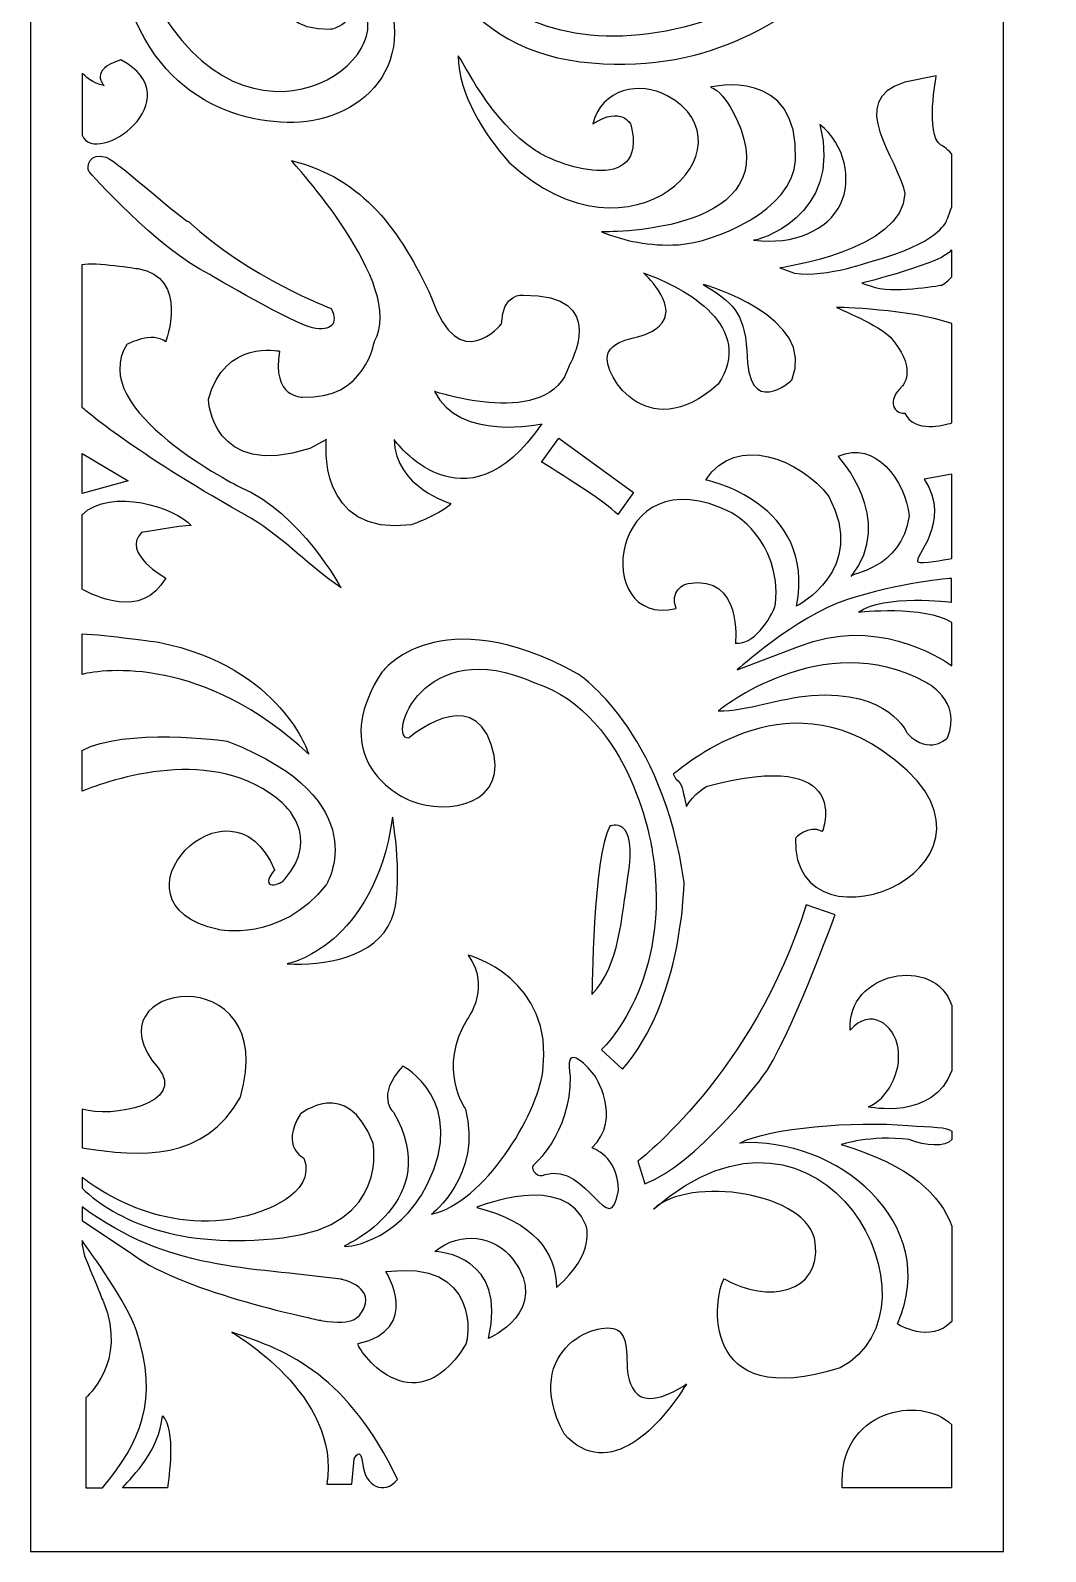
# Model space of a CAD drawing. Header units: centimetres. Extents: x -27.5 to -16.2, y -4.3 to 9.5.
# Drawn here: x -27.5 to -22.01, y -4.3 to 3.93 of the extents above; entities that cross this region are included whole.
import ezdxf

# ---------------------------------------------------------------- set-up
doc = ezdxf.new("R2010")
doc.units = ezdxf.units.CM
doc.header["$MEASUREMENT"] = 0
doc.layers.add('layer 1', color=7, linetype='Continuous')

msp = doc.modelspace()

# ---------------------------------------------------------------- linework, layer by layer
at = {"layer": 'layer 1', "color": 250}
for points, knots in [([(-27.5, -4.30494), (-27.5, -4.30494), (-27.5, 9.5), (-27.5, 9.5), (-27.5, 9.5), (-27.5, 9.5), (-22.23494, 9.5), (-22.23494, 9.5), (-22.23494, 9.5), (-22.23494, 9.5), (-22.23494, -4.30494), (-22.23494, -4.30494), (-22.23494, -4.30494), (-22.23494, -4.30494), (-27.5, -4.30494), (-27.5, -4.30494)], [0, 0, 0, 0, 0.2, 0.2, 0.2, 0.2, 0.4, 0.4, 0.4, 0.4, 0.6, 0.6, 0.6, 0.6, 1, 1, 1, 1]), ([(-26.47329, 5.97974), (-26.47329, 5.97974), (-27.11912, 5.19769), (-27.03839, 4.41564), (-27.03839, 4.41564), (-26.95767, 3.63359), (-26.45023, 3.42623), (-26.07541, 3.43216), (-26.07541, 3.43216), (-25.7006, 3.43808), (-25.31426, 3.77578), (-25.67177, 4.3327), (-25.67177, 4.3327), (-25.67177, 4.3327), (-25.90819, 4.51636), (-26.11001, 4.35047), (-26.11001, 4.35047), (-26.11001, 4.35047), (-26.28877, 3.9239), (-25.87359, 3.93575), (-25.87359, 3.93575), (-25.87359, 3.93575), (-25.72367, 3.96537), (-25.75826, 4.11941), (-25.75826, 4.11941), (-25.40255, 3.84153), (-26.24977, 3.16058), (-26.78468, 4.01869), (-26.78468, 4.01869), (-26.78468, 4.01869), (-27.11336, 4.36824), (-26.80197, 5.19769), (-26.80197, 5.19769), (-26.80197, 5.19769), (-26.47329, 5.97974), (-26.47329, 5.97974)], [0, 0, 0, 0, 0.1, 0.1, 0.1, 0.1, 0.2, 0.2, 0.2, 0.2, 0.3, 0.3, 0.3, 0.3, 0.4, 0.4, 0.4, 0.4, 0.5, 0.5, 0.5, 0.5, 0.6, 0.6, 0.6, 0.6, 0.7, 0.7, 0.7, 0.7, 0.8, 0.8, 0.8, 0.8, 1, 1, 1, 1]), ([(-22.51433, 5.14342), (-22.53274, 5.10063), (-22.81113, 4.46164), (-23.12012, 4.22522), (-23.12012, 4.22522), (-23.43988, 3.98055), (-23.84531, 3.67952), (-24.525, 3.76083), (-24.525, 3.76083), (-25.20468, 3.84213), (-25.49742, 4.4783), (-25.27354, 4.81551), (-25.27354, 4.81551), (-25.27354, 4.81551), (-25.15775, 4.97822), (-25.06226, 4.96009), (-25.06226, 4.96009), (-25.06226, 4.96009), (-25.3098, 4.66273), (-25.21786, 4.45239), (-25.21786, 4.45239), (-25.12591, 4.24204), (-24.98247, 3.99223), (-24.55306, 3.91565), (-24.55306, 3.91565), (-24.1276, 3.83978), (-23.48807, 4.01355), (-23.17127, 4.45003), (-23.17127, 4.45003), (-22.85447, 4.8865), (-22.93118, 5.17833), (-22.93118, 5.17833), (-22.93118, 5.17833), (-22.93118, 5.17833), (-23.13125, 5.16658), (-23.09695, 5.41327), (-23.09695, 5.41327), (-23.09695, 5.41327), (-22.94653, 5.68792), (-22.74092, 5.37594), (-22.74092, 5.37594), (-22.74092, 5.37594), (-22.66769, 5.25752), (-22.69022, 5.11307), (-22.69022, 5.11307), (-22.69022, 5.11307), (-22.41982, 5.3384), (-22.67332, 5.56372), (-22.67332, 5.56372), (-22.67332, 5.56372), (-22.79725, 5.67928), (-22.85359, 5.67061), (-22.85359, 5.67061), (-22.85359, 5.67061), (-22.82261, 5.90457), (-22.68741, 5.90747), (-22.68741, 5.90747), (-22.60442, 5.87676), (-22.59498, 5.93703), (-22.51433, 5.94444), (-22.51433, 5.94444), (-22.51433, 5.94444), (-22.51433, 5.14342), (-22.51433, 5.14342)], [0, 0, 0, 0, 0.0588235, 0.0588235, 0.0588235, 0.0588235, 0.1176471, 0.1176471, 0.1176471, 0.1176471, 0.1764706, 0.1764706, 0.1764706, 0.1764706, 0.2352941, 0.2352941, 0.2352941, 0.2352941, 0.2941176, 0.2941176, 0.2941176, 0.2941176, 0.3529412, 0.3529412, 0.3529412, 0.3529412, 0.4117647, 0.4117647, 0.4117647, 0.4117647, 0.4705882, 0.4705882, 0.4705882, 0.4705882, 0.5294118, 0.5294118, 0.5294118, 0.5294118, 0.5882353, 0.5882353, 0.5882353, 0.5882353, 0.6470588, 0.6470588, 0.6470588, 0.6470588, 0.7058824, 0.7058824, 0.7058824, 0.7058824, 0.7647059, 0.7647059, 0.7647059, 0.7647059, 0.8235294, 0.8235294, 0.8235294, 0.8235294, 0.8823529, 0.8823529, 0.8823529, 0.8823529, 1, 1, 1, 1]), ([(-25.18489, 3.79211), (-25.16478, 3.77766), (-25.01173, 3.43388), (-24.76446, 3.27917), (-24.76446, 3.27917), (-24.67045, 3.20801), (-24.14999, 3.01753), (-24.25056, 3.42013), (-24.25056, 3.42013), (-24.25056, 3.42013), (-24.29785, 3.52598), (-24.45697, 3.42454), (-24.45697, 3.42454), (-24.40964, 3.61507), (-24.20105, 3.65708), (-24.05437, 3.57682), (-24.05437, 3.57682), (-23.55849, 3.30545), (-24.24527, 2.59695), (-24.91043, 3.21772), (-24.91043, 3.21772), (-25.04553, 3.36936), (-25.18206, 3.58099), (-25.18489, 3.79211)], [0, 0, 0, 0, 0.1428571, 0.1428571, 0.1428571, 0.1428571, 0.2857143, 0.2857143, 0.2857143, 0.2857143, 0.4285714, 0.4285714, 0.4285714, 0.4285714, 0.5714286, 0.5714286, 0.5714286, 0.5714286, 0.7142857, 0.7142857, 0.7142857, 0.7142857, 1, 1, 1, 1]), ([(-27.2206, 3.69919), (-27.21007, 3.68819), (-27.16162, 3.64069), (-27.10184, 3.63192), (-27.10184, 3.63192), (-27.10184, 3.63192), (-27.18889, 3.71638), (-27.00996, 3.77104), (-27.00996, 3.77104), (-26.81494, 3.66624), (-26.84649, 3.51734), (-26.94, 3.41875), (-26.94, 3.41875), (-27.03186, 3.32191), (-27.18298, 3.27354), (-27.2206, 3.36302), (-27.2206, 3.36302), (-27.2206, 3.36302), (-27.2206, 3.69919), (-27.2206, 3.69919)], [0, 0, 0, 0, 0.1666667, 0.1666667, 0.1666667, 0.1666667, 0.3333333, 0.3333333, 0.3333333, 0.3333333, 0.5, 0.5, 0.5, 0.5, 0.6666667, 0.6666667, 0.6666667, 0.6666667, 1, 1, 1, 1]), ([(-23.99376, 2.77001), (-24.15196, 2.7613), (-24.28474, 2.79033), (-24.40904, 2.83967), (-24.40904, 2.83967), (-24.40904, 2.83967), (-23.44712, 2.82226), (-23.65476, 3.39261), (-23.65476, 3.39261), (-23.65476, 3.39261), (-23.7268, 3.59289), (-23.82002, 3.62336), (-23.82002, 3.62336), (-23.82002, 3.62336), (-23.33552, 3.74148), (-23.36079, 3.22605), (-23.36079, 3.22605), (-23.37395, 2.95644), (-23.79712, 2.78198), (-23.99376, 2.77001)], [0, 0, 0, 0, 0.1666667, 0.1666667, 0.1666667, 0.1666667, 0.3333333, 0.3333333, 0.3333333, 0.3333333, 0.5, 0.5, 0.5, 0.5, 0.6666667, 0.6666667, 0.6666667, 0.6666667, 1, 1, 1, 1]), ([(-23.36465, 2.61548), (-23.36465, 2.61548), (-23.44513, 2.6446), (-23.44513, 2.6446), (-23.44513, 2.6446), (-23.44513, 2.6446), (-22.77292, 2.73685), (-22.76819, 3.04756), (-22.76819, 3.04756), (-22.80245, 3.23732), (-23.09489, 3.54787), (-22.76819, 3.64957), (-22.76819, 3.64957), (-22.76819, 3.64957), (-22.59778, 3.68357), (-22.59778, 3.68357), (-22.59778, 3.68357), (-22.59778, 3.68357), (-22.65933, 3.36799), (-22.57411, 3.30974), (-22.57411, 3.30974), (-22.57411, 3.30974), (-22.54166, 3.29447), (-22.51433, 3.26025), (-22.51433, 3.26025), (-22.51433, 3.26025), (-22.51433, 2.97573), (-22.51433, 2.97573), (-22.51433, 2.97573), (-22.53077, 2.92435), (-22.5457, 2.89221), (-22.5457, 2.89221), (-22.5457, 2.89221), (-22.5457, 2.89221), (-22.59304, 2.7757), (-22.9386, 2.68345), (-22.9386, 2.68345), (-22.9386, 2.68345), (-23.1895, 2.5912), (-23.36465, 2.61548)], [0, 0, 0, 0, 0.0909091, 0.0909091, 0.0909091, 0.0909091, 0.1818182, 0.1818182, 0.1818182, 0.1818182, 0.2727273, 0.2727273, 0.2727273, 0.2727273, 0.3636364, 0.3636364, 0.3636364, 0.3636364, 0.4545455, 0.4545455, 0.4545455, 0.4545455, 0.5454545, 0.5454545, 0.5454545, 0.5454545, 0.6363636, 0.6363636, 0.6363636, 0.6363636, 0.7272727, 0.7272727, 0.7272727, 0.7272727, 0.8181818, 0.8181818, 0.8181818, 0.8181818, 1, 1, 1, 1]), ([(-23.58714, 2.79511), (-23.57505, 2.78688), (-23.10141, 2.91772), (-23.22737, 3.42138), (-23.22737, 3.42138), (-23.08964, 3.31206), (-23.0547, 3.1188), (-23.11518, 2.99247), (-23.11518, 2.99247), (-23.18456, 2.84754), (-23.36839, 2.76658), (-23.58714, 2.79511)], [0, 0, 0, 0, 0.25, 0.25, 0.25, 0.25, 0.5, 0.5, 0.5, 0.5, 1, 1, 1, 1]), ([(-27.09039, 3.24438), (-27.17905, 3.27253), (-27.20042, 3.19488), (-27.18227, 3.16488), (-27.18227, 3.16488), (-27.18227, 3.16488), (-26.81475, 2.74753), (-26.52944, 2.60841), (-26.52944, 2.60841), (-26.52944, 2.60841), (-26.07488, 2.34011), (-25.97333, 2.32024), (-25.97333, 2.32024), (-25.87178, 2.30036), (-25.8331, 2.34011), (-25.87178, 2.42458), (-25.87178, 2.42458), (-25.87178, 2.42458), (-26.32151, 2.5935), (-26.6455, 2.89658), (-26.6455, 2.89658), (-26.65318, 2.88085), (-27.01829, 3.21371), (-27.09039, 3.24438)], [0, 0, 0, 0, 0.1428571, 0.1428571, 0.1428571, 0.1428571, 0.2857143, 0.2857143, 0.2857143, 0.2857143, 0.4285714, 0.4285714, 0.4285714, 0.4285714, 0.5714286, 0.5714286, 0.5714286, 0.5714286, 0.7142857, 0.7142857, 0.7142857, 0.7142857, 1, 1, 1, 1]), ([(-26.08779, 3.22522), (-26.08779, 3.22522), (-25.46084, 2.54585), (-25.63829, 2.24861), (-25.63829, 2.24861), (-25.63829, 2.24861), (-25.68561, 1.92711), (-26.02865, 1.94531), (-26.02865, 1.94531), (-26.02865, 1.94531), (-26.19425, 1.93923), (-26.15285, 2.19401), (-26.15285, 2.19401), (-26.15285, 2.19401), (-26.44858, 2.26072), (-26.5373, 1.93317), (-26.5373, 1.93317), (-26.5373, 1.93317), (-26.51954, 1.49642), (-25.98724, 1.66627), (-25.98724, 1.66627), (-25.98724, 1.66627), (-25.89853, 1.71481), (-25.89853, 1.71481), (-25.89853, 1.71481), (-25.89853, 1.71481), (-25.95768, 1.18708), (-25.43719, 1.2538), (-25.43719, 1.2538), (-25.43719, 1.2538), (-25.25977, 1.32053), (-25.22427, 1.36905), (-25.22427, 1.36905), (-25.22427, 1.36905), (-25.52592, 1.45399), (-25.53183, 1.71481), (-25.53183, 1.71481), (-25.53183, 1.71481), (-25.15328, 1.18706), (-24.73335, 1.79972), (-24.73335, 1.79972), (-24.73335, 1.79972), (-25.18288, 1.70266), (-25.31299, 1.97564), (-25.31299, 1.97564), (-25.31299, 1.97564), (-24.68602, 1.76336), (-24.58548, 2.11516), (-24.58548, 2.11516), (-24.58548, 2.11516), (-24.35482, 2.50337), (-24.8339, 2.49731), (-24.8339, 2.49731), (-24.8339, 2.49731), (-24.94529, 2.51141), (-24.95121, 2.34156), (-24.95121, 2.34156), (-24.95121, 2.34156), (-25.1809, 2.05201), (-25.32876, 2.48269), (-25.32876, 2.48269), (-25.49607, 2.84357), (-25.69725, 3.13077), (-26.08779, 3.22522)], [0, 0, 0, 0, 0.0588235, 0.0588235, 0.0588235, 0.0588235, 0.1176471, 0.1176471, 0.1176471, 0.1176471, 0.1764706, 0.1764706, 0.1764706, 0.1764706, 0.2352941, 0.2352941, 0.2352941, 0.2352941, 0.2941176, 0.2941176, 0.2941176, 0.2941176, 0.3529412, 0.3529412, 0.3529412, 0.3529412, 0.4117647, 0.4117647, 0.4117647, 0.4117647, 0.4705882, 0.4705882, 0.4705882, 0.4705882, 0.5294118, 0.5294118, 0.5294118, 0.5294118, 0.5882353, 0.5882353, 0.5882353, 0.5882353, 0.6470588, 0.6470588, 0.6470588, 0.6470588, 0.7058824, 0.7058824, 0.7058824, 0.7058824, 0.7647059, 0.7647059, 0.7647059, 0.7647059, 0.8235294, 0.8235294, 0.8235294, 0.8235294, 0.8823529, 0.8823529, 0.8823529, 0.8823529, 1, 1, 1, 1]), ([(-22.92913, 2.53779), (-22.92913, 2.53779), (-23.00014, 2.56207), (-23.00014, 2.56207), (-23.00014, 2.56207), (-23.00014, 2.56207), (-22.55043, 2.67373), (-22.5173, 2.74171), (-22.5173, 2.74171), (-22.5173, 2.74171), (-22.51616, 2.74041), (-22.51433, 2.738), (-22.51433, 2.738), (-22.51433, 2.738), (-22.51433, 2.59568), (-22.51433, 2.59568), (-22.51433, 2.59568), (-22.52601, 2.58118), (-22.5423, 2.56658), (-22.56464, 2.55235), (-22.56464, 2.55235), (-22.56464, 2.55235), (-22.79659, 2.50866), (-22.92913, 2.53779)], [0, 0, 0, 0, 0.1428571, 0.1428571, 0.1428571, 0.1428571, 0.2857143, 0.2857143, 0.2857143, 0.2857143, 0.4285714, 0.4285714, 0.4285714, 0.4285714, 0.5714286, 0.5714286, 0.5714286, 0.5714286, 0.7142857, 0.7142857, 0.7142857, 0.7142857, 1, 1, 1, 1]), ([(-25.81872, 0.91167), (-25.81872, 0.91167), (-26.04133, 1.32203), (-26.36215, 1.45657), (-26.36215, 1.45657), (-26.36215, 1.45657), (-27.20676, 1.87365), (-26.9776, 2.23019), (-26.9776, 2.23019), (-26.9776, 2.23019), (-26.84011, 2.30418), (-26.76809, 2.24364), (-26.76809, 2.24364), (-26.76809, 2.24364), (-26.63714, 2.59345), (-26.91868, 2.64054), (-26.91868, 2.64054), (-26.91868, 2.64054), (-27.15279, 2.67852), (-27.2206, 2.66237), (-27.2206, 2.66237), (-27.2206, 2.66237), (-27.2206, 1.88863), (-27.2206, 1.88863), (-27.2206, 1.88863), (-27.17852, 1.85215), (-26.90295, 1.62113), (-26.30322, 1.28839), (-26.30322, 1.28839), (-26.12214, 1.1753), (-25.98707, 1.02699), (-25.81872, 0.91167)], [0, 0, 0, 0, 0.1111111, 0.1111111, 0.1111111, 0.1111111, 0.2222222, 0.2222222, 0.2222222, 0.2222222, 0.3333333, 0.3333333, 0.3333333, 0.3333333, 0.4444444, 0.4444444, 0.4444444, 0.4444444, 0.5555556, 0.5555556, 0.5555556, 0.5555556, 0.6666667, 0.6666667, 0.6666667, 0.6666667, 0.7777778, 0.7777778, 0.7777778, 0.7777778, 1, 1, 1, 1]), ([(-24.18255, 2.61758), (-24.18255, 2.61758), (-24.00046, 2.45157), (-24.08139, 2.34779), (-24.08139, 2.34779), (-24.16232, 2.24402), (-24.31746, 2.28553), (-24.37142, 2.18868), (-24.37142, 2.18868), (-24.42538, 2.09184), (-24.16906, 1.66294), (-23.77785, 2.01574), (-23.77785, 2.01574), (-23.57656, 2.32155), (-23.9453, 2.53393), (-24.18255, 2.61758)], [0, 0, 0, 0, 0.2, 0.2, 0.2, 0.2, 0.4, 0.4, 0.4, 0.4, 0.6, 0.6, 0.6, 0.6, 1, 1, 1, 1]), ([(-23.85879, 2.55533), (-23.85879, 2.55533), (-23.23824, 2.3824), (-23.37989, 2.0365), (-23.37989, 2.0365), (-23.37989, 2.0365), (-23.62272, 1.81512), (-23.62272, 2.1956), (-23.62272, 2.1956), (-23.63894, 2.41196), (-23.70281, 2.45532), (-23.85879, 2.55533)], [0, 0, 0, 0, 0.25, 0.25, 0.25, 0.25, 0.5, 0.5, 0.5, 0.5, 1, 1, 1, 1]), ([(-23.13742, 2.43099), (-23.13742, 2.43099), (-22.73057, 2.42161), (-22.51433, 2.34295), (-22.51433, 2.34295), (-22.51433, 2.34295), (-22.51433, 1.80569), (-22.51433, 1.80569), (-22.51433, 1.80569), (-22.55784, 1.79166), (-22.71536, 1.74975), (-22.76819, 1.85812), (-22.76819, 1.85812), (-22.82444, 1.85231), (-22.86889, 1.92368), (-22.78238, 2.00376), (-22.78238, 2.00376), (-22.78238, 2.00376), (-22.70193, 2.09114), (-22.82501, 2.24165), (-22.82501, 2.24165), (-22.85435, 2.30659), (-23.05512, 2.39326), (-23.13742, 2.43099)], [0, 0, 0, 0, 0.1428571, 0.1428571, 0.1428571, 0.1428571, 0.2857143, 0.2857143, 0.2857143, 0.2857143, 0.4285714, 0.4285714, 0.4285714, 0.4285714, 0.5714286, 0.5714286, 0.5714286, 0.5714286, 0.7142857, 0.7142857, 0.7142857, 0.7142857, 1, 1, 1, 1]), ([(-23.84553, 1.49652), (-23.84553, 1.49652), (-23.24793, 1.37628), (-23.35383, 0.81381), (-23.35383, 0.81381), (-23.35383, 0.81381), (-22.96425, 1.00777), (-23.17984, 1.40731), (-23.17984, 1.40731), (-23.33166, 1.60723), (-23.68014, 1.75094), (-23.84553, 1.49652)], [0, 0, 0, 0, 0.25, 0.25, 0.25, 0.25, 0.5, 0.5, 0.5, 0.5, 1, 1, 1, 1]), ([(-24.73363, 1.59279), (-24.73363, 1.59279), (-24.37748, 1.37612), (-24.32125, 1.30871), (-24.32125, 1.30871), (-24.32125, 1.30871), (-24.2369, 1.42908), (-24.2369, 1.42908), (-24.2369, 1.42908), (-24.2369, 1.42908), (-24.63991, 1.72279), (-24.63991, 1.72279), (-24.63991, 1.72279), (-24.63991, 1.72279), (-24.73363, 1.59279), (-24.73363, 1.59279)], [0, 0, 0, 0, 0.2, 0.2, 0.2, 0.2, 0.4, 0.4, 0.4, 0.4, 0.6, 0.6, 0.6, 0.6, 1, 1, 1, 1]), ([(-23.68569, 0.61309), (-23.68569, 0.61309), (-23.64235, 0.98602), (-23.9403, 0.93592), (-23.9403, 0.93592), (-23.96874, 0.93242), (-24.03999, 0.89279), (-24.00596, 0.80029), (-24.00596, 0.80029), (-24.47265, 0.68869), (-24.37398, 1.65471), (-23.70812, 1.3202), (-23.70812, 1.3202), (-23.70812, 1.3202), (-23.43704, 1.17846), (-23.4673, 0.82546), (-23.4673, 0.82546), (-23.48933, 0.74179), (-23.59522, 0.59807), (-23.68569, 0.61309)], [0, 0, 0, 0, 0.1666667, 0.1666667, 0.1666667, 0.1666667, 0.3333333, 0.3333333, 0.3333333, 0.3333333, 0.5, 0.5, 0.5, 0.5, 0.6666667, 0.6666667, 0.6666667, 0.6666667, 1, 1, 1, 1]), ([(-23.12896, 1.62491), (-23.12896, 1.62491), (-22.81255, 1.28419), (-23.05785, 0.97381), (-23.05785, 0.97381), (-23.06848, 0.99197), (-22.78583, 1.00779), (-22.74528, 1.30277), (-22.74528, 1.30277), (-22.76476, 1.48885), (-22.92886, 1.71832), (-23.12896, 1.62491)], [0, 0, 0, 0, 0.25, 0.25, 0.25, 0.25, 0.5, 0.5, 0.5, 0.5, 1, 1, 1, 1]), ([(-27.2206, 1.42346), (-27.2206, 1.42346), (-26.97059, 1.49228), (-26.97059, 1.49228), (-26.97059, 1.49228), (-26.97059, 1.49228), (-27.2206, 1.64059), (-27.2206, 1.64059), (-27.2206, 1.64059), (-27.2206, 1.64059), (-27.2206, 1.42346), (-27.2206, 1.42346)], [0, 0, 0, 0, 0.25, 0.25, 0.25, 0.25, 0.5, 0.5, 0.5, 0.5, 1, 1, 1, 1]), ([(-22.69758, 1.05409), (-22.72748, 1.07164), (-22.50967, 1.26471), (-22.66342, 1.50166), (-22.66342, 1.50166), (-22.66342, 1.50166), (-22.51433, 1.52792), (-22.51433, 1.52792), (-22.51433, 1.52792), (-22.51433, 1.52792), (-22.51433, 1.07218), (-22.51433, 1.07218), (-22.51433, 1.07218), (-22.55863, 1.0627), (-22.67357, 1.03999), (-22.69758, 1.05409)], [0, 0, 0, 0, 0.2, 0.2, 0.2, 0.2, 0.4, 0.4, 0.4, 0.4, 0.6, 0.6, 0.6, 0.6, 1, 1, 1, 1]), ([(-27.2206, 0.90585), (-27.16047, 0.87122), (-26.89533, 0.73615), (-26.76809, 0.9651), (-26.76809, 0.9651), (-26.76809, 0.9651), (-27.01034, 1.10117), (-26.89904, 1.21133), (-26.89904, 1.21133), (-26.89904, 1.21133), (-26.68952, 1.2502), (-26.63059, 1.2502), (-26.63059, 1.2502), (-26.71201, 1.34428), (-27.06318, 1.4609), (-27.2206, 1.30846), (-27.2206, 1.30846), (-27.2206, 1.30846), (-27.2206, 0.90585), (-27.2206, 0.90585)], [0, 0, 0, 0, 0.1666667, 0.1666667, 0.1666667, 0.1666667, 0.3333333, 0.3333333, 0.3333333, 0.3333333, 0.5, 0.5, 0.5, 0.5, 0.6666667, 0.6666667, 0.6666667, 0.6666667, 1, 1, 1, 1]), ([(-23.33897, 0.59639), (-23.33897, 0.59639), (-23.67485, 0.46837), (-23.67485, 0.46837), (-23.67485, 0.46837), (-23.67485, 0.46837), (-23.36606, 0.75224), (-23.08436, 0.84687), (-23.08436, 0.84687), (-22.80265, 0.94149), (-22.51553, 0.96375), (-22.51553, 0.96375), (-22.51553, 0.96375), (-22.51553, 0.96375), (-22.51553, 0.83526), (-22.51553, 0.83526), (-22.51553, 0.83526), (-22.51553, 0.83526), (-22.88392, 0.88026), (-23.01935, 0.78007), (-23.01935, 0.78007), (-23.01935, 0.78007), (-22.6618, 0.81732), (-22.51433, 0.72521), (-22.51433, 0.72521), (-22.51433, 0.72521), (-22.51433, 0.49055), (-22.51433, 0.49055), (-22.51433, 0.49055), (-22.58887, 0.54304), (-22.93218, 0.75866), (-23.33897, 0.59639)], [0, 0, 0, 0, 0.1111111, 0.1111111, 0.1111111, 0.1111111, 0.2222222, 0.2222222, 0.2222222, 0.2222222, 0.3333333, 0.3333333, 0.3333333, 0.3333333, 0.4444444, 0.4444444, 0.4444444, 0.4444444, 0.5555556, 0.5555556, 0.5555556, 0.5555556, 0.6666667, 0.6666667, 0.6666667, 0.6666667, 0.7777778, 0.7777778, 0.7777778, 0.7777778, 1, 1, 1, 1]), ([(-25.45314, 0.09896), (-25.45314, 0.09896), (-25.11494, 0.3929), (-25.00603, 0.06369), (-25.00603, 0.06369), (-24.89712, -0.26553), (-25.24679, -0.31843), (-25.43595, -0.242), (-25.43595, -0.242), (-25.62511, -0.16558), (-25.85441, 0.06958), (-25.59646, 0.45758), (-25.59646, 0.45758), (-25.59646, 0.45758), (-25.29265, 0.86322), (-24.536, 0.44582), (-24.536, 0.44582), (-24.536, 0.44582), (-24.07742, 0.146), (-23.96277, -0.68292), (-23.96277, -0.68292), (-23.96277, -0.68292), (-23.9685, -1.31783), (-24.29524, -1.69408), (-24.29524, -1.69408), (-24.29524, -1.69408), (-24.40989, -1.58828), (-24.40989, -1.58828), (-24.40989, -1.58828), (-24.40989, -1.58828), (-24.02007, -1.22378), (-24.13473, -0.51244), (-24.13473, -0.51244), (-24.13473, -0.51244), (-24.23794, 0.22244), (-24.77102, 0.3988), (-24.77102, 0.3988), (-25.38189, 0.67254), (-25.57085, 0.09051), (-25.45314, 0.09896)], [0, 0, 0, 0, 0.0909091, 0.0909091, 0.0909091, 0.0909091, 0.1818182, 0.1818182, 0.1818182, 0.1818182, 0.2727273, 0.2727273, 0.2727273, 0.2727273, 0.3636364, 0.3636364, 0.3636364, 0.3636364, 0.4545455, 0.4545455, 0.4545455, 0.4545455, 0.5454545, 0.5454545, 0.5454545, 0.5454545, 0.6363636, 0.6363636, 0.6363636, 0.6363636, 0.7272727, 0.7272727, 0.7272727, 0.7272727, 0.8181818, 0.8181818, 0.8181818, 0.8181818, 1, 1, 1, 1]), ([(-27.2206, 0.44421), (-27.10178, 0.47379), (-26.56083, 0.54285), (-25.99424, 0.01219), (-25.99424, 0.01219), (-25.99424, 0.01219), (-26.13828, 0.48309), (-26.80611, 0.61763), (-26.80611, 0.61763), (-26.80611, 0.61763), (-27.0887, 0.65748), (-27.2206, 0.66386), (-27.2206, 0.66386), (-27.2206, 0.66386), (-27.2206, 0.44421), (-27.2206, 0.44421)], [0, 0, 0, 0, 0.2, 0.2, 0.2, 0.2, 0.4, 0.4, 0.4, 0.4, 0.6, 0.6, 0.6, 0.6, 1, 1, 1, 1]), ([(-23.77778, 0.24573), (-23.77778, 0.24573), (-23.21437, 0.70771), (-22.65639, 0.40158), (-22.65639, 0.40158), (-22.65639, 0.40158), (-22.45594, 0.30696), (-22.53721, 0.10101), (-22.53721, 0.10101), (-22.53721, 0.10101), (-22.63472, 0.00082), (-22.7539, 0.12327), (-22.7539, 0.12327), (-22.7539, 0.12327), (-22.85141, 0.36262), (-23.27397, 0.32922), (-23.27397, 0.32922), (-23.45259, 0.31512), (-23.61787, 0.24573), (-23.77778, 0.24573)], [0, 0, 0, 0, 0.1666667, 0.1666667, 0.1666667, 0.1666667, 0.3333333, 0.3333333, 0.3333333, 0.3333333, 0.5, 0.5, 0.5, 0.5, 0.6666667, 0.6666667, 0.6666667, 0.6666667, 1, 1, 1, 1]), ([(-24.02157, -0.0938), (-24.02157, -0.11269), (-23.48017, 0.43052), (-22.89475, 0.03422), (-22.89475, 0.03422), (-22.00668, -0.56695), (-23.37748, -1.1364), (-23.36064, -0.44446), (-23.36064, -0.44446), (-23.36064, -0.44446), (-23.29406, -0.36557), (-23.21474, -0.40624), (-23.21474, -0.40624), (-23.21474, -0.40624), (-23.0356, 0.05092), (-23.83738, -0.1606), (-23.83738, -0.1606), (-23.83738, -0.1606), (-23.91413, -0.20362), (-23.95032, -0.2711), (-23.95032, -0.2711), (-23.95032, -0.2711), (-23.97006, -0.17664), (-23.97665, -0.15976), (-23.97665, -0.15976), (-23.98323, -0.14287), (-24.00955, -0.11926), (-24.00955, -0.11926), (-24.00955, -0.11926), (-24.00955, -0.11926), (-24.02157, -0.0938), (-24.02157, -0.0938)], [0, 0, 0, 0, 0.1111111, 0.1111111, 0.1111111, 0.1111111, 0.2222222, 0.2222222, 0.2222222, 0.2222222, 0.3333333, 0.3333333, 0.3333333, 0.3333333, 0.4444444, 0.4444444, 0.4444444, 0.4444444, 0.5555556, 0.5555556, 0.5555556, 0.5555556, 0.6666667, 0.6666667, 0.6666667, 0.6666667, 0.7777778, 0.7777778, 0.7777778, 0.7777778, 1, 1, 1, 1]), ([(-27.2206, -0.1883), (-27.07435, -0.12894), (-26.49919, 0.07318), (-26.1377, -0.2518), (-26.1377, -0.2518), (-26.1377, -0.2518), (-25.91984, -0.43185), (-26.12349, -0.66542), (-26.12349, -0.66542), (-26.14089, -0.69456), (-26.27003, -0.73305), (-26.18003, -0.61409), (-26.18003, -0.61409), (-26.41251, -0.04466), (-27.13302, -0.79366), (-26.48297, -0.93766), (-26.48297, -0.93766), (-26.48297, -0.93766), (-26.14734, -1.0104), (-25.89912, -0.69487), (-25.89912, -0.69487), (-25.89912, -0.69487), (-25.61673, -0.2372), (-26.4266, 0.07909), (-26.4266, 0.07909), (-26.4499, 0.09007), (-26.9948, 0.15402), (-27.2206, 0.03208), (-27.2206, 0.03208), (-27.2206, 0.03208), (-27.2206, -0.1883), (-27.2206, -0.1883)], [0, 0, 0, 0, 0.1111111, 0.1111111, 0.1111111, 0.1111111, 0.2222222, 0.2222222, 0.2222222, 0.2222222, 0.3333333, 0.3333333, 0.3333333, 0.3333333, 0.4444444, 0.4444444, 0.4444444, 0.4444444, 0.5555556, 0.5555556, 0.5555556, 0.5555556, 0.6666667, 0.6666667, 0.6666667, 0.6666667, 0.7777778, 0.7777778, 0.7777778, 0.7777778, 1, 1, 1, 1]), ([(-26.10991, -1.12308), (-26.10991, -1.12308), (-25.64028, -1.03085), (-25.54036, -0.32888), (-25.54036, -0.32888), (-25.54036, -0.32888), (-25.4754, -0.70803), (-25.54534, -0.88226), (-25.54534, -0.88226), (-25.62921, -1.09117), (-25.91681, -1.1335), (-26.10991, -1.12308)], [0, 0, 0, 0, 0.25, 0.25, 0.25, 0.25, 0.5, 0.5, 0.5, 0.5, 1, 1, 1, 1]), ([(-24.46149, -1.28844), (-24.46149, -1.28844), (-24.45577, -0.54773), (-24.36404, -0.37723), (-24.36404, -0.37723), (-24.36404, -0.37723), (-24.20924, -0.31257), (-24.26657, -0.65353), (-24.26657, -0.65353), (-24.30151, -0.86339), (-24.31154, -1.13469), (-24.46149, -1.28844)], [0, 0, 0, 0, 0.25, 0.25, 0.25, 0.25, 0.5, 0.5, 0.5, 0.5, 1, 1, 1, 1]), ([(-24.17549, -2.31388), (-24.17549, -2.31388), (-24.2128, -2.19122), (-24.2128, -2.19122), (-24.2128, -2.19122), (-24.2128, -2.19122), (-23.58605, -1.71592), (-23.30251, -0.80365), (-23.30251, -0.80365), (-23.30251, -0.80365), (-23.14583, -0.85731), (-23.14583, -0.85731), (-23.14583, -0.85731), (-23.14583, -0.85731), (-23.39205, -1.5396), (-23.54128, -1.73892), (-23.54128, -1.73892), (-23.54128, -1.73892), (-23.89943, -2.21422), (-24.17549, -2.31388)], [0, 0, 0, 0, 0.1666667, 0.1666667, 0.1666667, 0.1666667, 0.3333333, 0.3333333, 0.3333333, 0.3333333, 0.5, 0.5, 0.5, 0.5, 0.6666667, 0.6666667, 0.6666667, 0.6666667, 1, 1, 1, 1]), ([(-27.2206, -1.90998), (-27.06294, -1.96056), (-26.64846, -1.87849), (-26.80946, -1.68671), (-26.80946, -1.68671), (-27.21206, -1.21975), (-26.13955, -1.07044), (-26.36399, -1.84432), (-26.36399, -1.84432), (-26.55605, -2.19193), (-26.90539, -2.17175), (-27.2206, -2.11856), (-27.2206, -2.11856), (-27.2206, -2.11856), (-27.2206, -1.90998), (-27.2206, -1.90998)], [0, 0, 0, 0, 0.2, 0.2, 0.2, 0.2, 0.4, 0.4, 0.4, 0.4, 0.6, 0.6, 0.6, 0.6, 1, 1, 1, 1]), ([(-22.96562, -1.89776), (-22.96562, -1.89776), (-22.60924, -1.97436), (-22.51433, -1.69981), (-22.51433, -1.69981), (-22.51433, -1.69981), (-22.51433, -1.34819), (-22.51433, -1.34819), (-22.51433, -1.34819), (-22.605, -1.06971), (-23.08719, -1.16865), (-23.06337, -1.48128), (-23.06337, -1.48128), (-22.95515, -1.35713), (-22.82607, -1.44812), (-22.80488, -1.58049), (-22.80488, -1.58049), (-22.78381, -1.71203), (-22.86515, -1.85733), (-22.96562, -1.89776)], [0, 0, 0, 0, 0.1666667, 0.1666667, 0.1666667, 0.1666667, 0.3333333, 0.3333333, 0.3333333, 0.3333333, 0.5, 0.5, 0.5, 0.5, 0.6666667, 0.6666667, 0.6666667, 0.6666667, 1, 1, 1, 1]), ([(-25.33002, -2.47904), (-25.33002, -2.47904), (-25.05233, -2.26618), (-25.14587, -1.90942), (-25.14587, -1.90942), (-25.14587, -1.90942), (-25.30372, -1.68756), (-25.13417, -1.42075), (-25.13417, -1.42075), (-25.13417, -1.42075), (-25.00555, -1.24688), (-25.13124, -1.07599), (-25.13124, -1.07599), (-25.13124, -1.07599), (-24.66096, -1.20037), (-24.72785, -1.70556), (-24.72785, -1.70556), (-24.75939, -1.94374), (-25.04199, -2.41361), (-25.33002, -2.47904)], [0, 0, 0, 0, 0.1666667, 0.1666667, 0.1666667, 0.1666667, 0.3333333, 0.3333333, 0.3333333, 0.3333333, 0.5, 0.5, 0.5, 0.5, 0.6666667, 0.6666667, 0.6666667, 0.6666667, 1, 1, 1, 1]), ([(-24.77986, -2.21422), (-24.77986, -2.21422), (-24.57842, -2.04965), (-24.57842, -1.72951), (-24.57842, -1.72951), (-24.57842, -1.72951), (-24.63044, -1.51197), (-24.45035, -1.7213), (-24.45035, -1.7213), (-24.45035, -1.7213), (-24.29027, -1.95936), (-24.46237, -2.11942), (-24.46237, -2.11942), (-24.46237, -2.11942), (-24.31829, -2.16047), (-24.31829, -2.34927), (-24.31829, -2.34927), (-24.36557, -2.6354), (-24.48319, -2.19727), (-24.71449, -2.26309), (-24.71449, -2.26309), (-24.75356, -2.28711), (-24.79542, -2.23913), (-24.77986, -2.21422)], [0, 0, 0, 0, 0.1428571, 0.1428571, 0.1428571, 0.1428571, 0.2857143, 0.2857143, 0.2857143, 0.2857143, 0.4285714, 0.4285714, 0.4285714, 0.4285714, 0.5714286, 0.5714286, 0.5714286, 0.5714286, 0.7142857, 0.7142857, 0.7142857, 0.7142857, 1, 1, 1, 1]), ([(-27.2206, -2.27947), (-27.14566, -2.33828), (-26.74962, -2.6232), (-26.28368, -2.47386), (-26.28368, -2.47386), (-26.28368, -2.47386), (-25.94124, -2.3775), (-26.02074, -2.17507), (-26.02074, -2.17507), (-26.02074, -2.17507), (-26.14879, -2.11529), (-26.04091, -1.93832), (-26.04091, -1.93832), (-26.04091, -1.93832), (-25.78859, -1.72524), (-25.64687, -2.09103), (-25.64687, -2.09103), (-25.64687, -2.09103), (-25.55009, -2.5385), (-26.13424, -2.60598), (-26.13424, -2.60598), (-26.70482, -2.67189), (-27.03793, -2.51077), (-27.2206, -2.33777), (-27.2206, -2.33777), (-27.2206, -2.33777), (-27.2206, -2.27947), (-27.2206, -2.27947)], [0, 0, 0, 0, 0.125, 0.125, 0.125, 0.125, 0.25, 0.25, 0.25, 0.25, 0.375, 0.375, 0.375, 0.375, 0.5, 0.5, 0.5, 0.5, 0.625, 0.625, 0.625, 0.625, 0.75, 0.75, 0.75, 0.75, 1, 1, 1, 1]), ([(-25.80036, -2.64993), (-25.80036, -2.64993), (-25.25315, -2.40844), (-25.53594, -1.92545), (-25.53594, -1.92545), (-25.53594, -1.92545), (-25.6351, -1.83866), (-25.48452, -1.67641), (-25.48452, -1.67641), (-25.48452, -1.67641), (-25.12829, -1.86508), (-25.35231, -2.31788), (-25.35231, -2.31788), (-25.51127, -2.63917), (-25.81872, -2.66502), (-25.80036, -2.64993)], [0, 0, 0, 0, 0.2, 0.2, 0.2, 0.2, 0.4, 0.4, 0.4, 0.4, 0.6, 0.6, 0.6, 0.6, 1, 1, 1, 1]), ([(-24.12921, -2.45151), (-23.94075, -2.26812), (-23.28392, -2.35677), (-23.25265, -2.63454), (-23.25265, -2.63454), (-23.22187, -2.9078), (-23.50899, -2.96361), (-23.74518, -2.8278), (-23.74518, -2.8278), (-23.80452, -2.91643), (-23.891, -3.55771), (-23.11741, -3.30999), (-23.11741, -3.30999), (-22.51525, -2.98825), (-23.20703, -1.64814), (-24.12921, -2.45151)], [0, 0, 0, 0, 0.2, 0.2, 0.2, 0.2, 0.4, 0.4, 0.4, 0.4, 0.6, 0.6, 0.6, 0.6, 1, 1, 1, 1]), ([(-23.66192, -2.09313), (-23.14244, -2.05596), (-22.56223, -2.52493), (-22.8086, -3.07245), (-22.8086, -3.07245), (-22.8086, -3.07245), (-22.62858, -3.18483), (-22.51433, -3.05901), (-22.51433, -3.05901), (-22.51433, -3.05901), (-22.51433, -2.54257), (-22.51433, -2.54257), (-22.51433, -2.54257), (-22.57553, -2.37628), (-22.73474, -2.21265), (-23.11336, -2.10147), (-23.11336, -2.10147), (-23.11336, -2.10147), (-22.95376, -2.04775), (-22.74401, -2.0749), (-22.74401, -2.0749), (-22.65779, -2.1089), (-22.54594, -2.11735), (-22.51433, -2.07417), (-22.51433, -2.07417), (-22.51433, -2.07417), (-22.51433, -2.02851), (-22.51433, -2.02851), (-22.51433, -2.02851), (-22.53902, -2.00629), (-22.61736, -2.00764), (-22.75288, -1.99819), (-22.75288, -1.99819), (-23.04007, -1.97283), (-23.50306, -2.01092), (-23.66192, -2.09313)], [0, 0, 0, 0, 0.1, 0.1, 0.1, 0.1, 0.2, 0.2, 0.2, 0.2, 0.3, 0.3, 0.3, 0.3, 0.4, 0.4, 0.4, 0.4, 0.5, 0.5, 0.5, 0.5, 0.6, 0.6, 0.6, 0.6, 0.7, 0.7, 0.7, 0.7, 0.8, 0.8, 0.8, 0.8, 1, 1, 1, 1]), ([(-24.65261, -2.87491), (-24.65927, -2.67803), (-24.77494, -2.52271), (-25.08495, -2.44151), (-25.08495, -2.44151), (-25.08495, -2.44151), (-24.60061, -2.24147), (-24.49332, -2.54153), (-24.49332, -2.54153), (-24.49332, -2.54153), (-24.43678, -2.68793), (-24.65261, -2.87491)], [0, 0, 0, 0, 0.25, 0.25, 0.25, 0.25, 0.5, 0.5, 0.5, 0.5, 1, 1, 1, 1]), ([(-27.2206, -2.43902), (-26.74634, -2.78715), (-26.33193, -2.7604), (-25.81802, -2.83072), (-25.81802, -2.83072), (-25.81802, -2.83072), (-25.64426, -2.86643), (-25.69362, -2.98324), (-25.69362, -2.98324), (-25.7173, -3.02989), (-25.73639, -3.08731), (-25.92904, -3.05333), (-25.92904, -3.05333), (-25.92904, -3.05333), (-26.66567, -2.90537), (-26.94284, -2.69898), (-26.94284, -2.69898), (-26.94284, -2.69898), (-27.2206, -2.51271), (-27.2206, -2.51271), (-27.2206, -2.51271), (-27.2206, -2.51271), (-27.2206, -2.43902), (-27.2206, -2.43902)], [0, 0, 0, 0, 0.1428571, 0.1428571, 0.1428571, 0.1428571, 0.2857143, 0.2857143, 0.2857143, 0.2857143, 0.4285714, 0.4285714, 0.4285714, 0.4285714, 0.5714286, 0.5714286, 0.5714286, 0.5714286, 0.7142857, 0.7142857, 0.7142857, 0.7142857, 1, 1, 1, 1]), ([(-27.20713, -2.70447), (-27.20713, -2.70447), (-27.2206, -2.64531), (-27.2206, -2.64531), (-27.2206, -2.64531), (-27.2206, -2.64531), (-27.2206, -2.6212), (-27.2206, -2.6212), (-27.2206, -2.6212), (-27.17784, -2.67963), (-26.97482, -2.96144), (-26.92616, -3.10947), (-26.92616, -3.10947), (-26.802, -3.48718), (-26.90491, -3.71332), (-27.11017, -3.95981), (-27.11017, -3.95981), (-27.11017, -3.95981), (-27.19985, -3.95981), (-27.19985, -3.95981), (-27.19985, -3.95981), (-27.19985, -3.95981), (-27.19985, -3.47155), (-27.19985, -3.47155), (-27.19985, -3.47155), (-27.19985, -3.47155), (-26.97173, -3.28082), (-27.10462, -2.9537), (-27.10462, -2.9537), (-27.10462, -2.9537), (-27.19194, -2.74342), (-27.20713, -2.70447)], [0, 0, 0, 0, 0.1111111, 0.1111111, 0.1111111, 0.1111111, 0.2222222, 0.2222222, 0.2222222, 0.2222222, 0.3333333, 0.3333333, 0.3333333, 0.3333333, 0.4444444, 0.4444444, 0.4444444, 0.4444444, 0.5555556, 0.5555556, 0.5555556, 0.5555556, 0.6666667, 0.6666667, 0.6666667, 0.6666667, 0.7777778, 0.7777778, 0.7777778, 0.7777778, 1, 1, 1, 1]), ([(-25.31191, -2.68011), (-25.29441, -2.68013), (-24.91372, -2.70274), (-25.02178, -3.15178), (-25.02178, -3.15178), (-25.02178, -3.15178), (-24.67657, -3.00085), (-24.88957, -2.72162), (-24.88957, -2.72162), (-24.98705, -2.59498), (-25.16908, -2.56597), (-25.31191, -2.68011)], [0, 0, 0, 0, 0.25, 0.25, 0.25, 0.25, 0.5, 0.5, 0.5, 0.5, 1, 1, 1, 1]), ([(-25.57633, -2.78954), (-25.57633, -2.78954), (-25.37802, -3.10273), (-25.72691, -3.17819), (-25.72691, -3.17819), (-25.73985, -3.20186), (-25.43316, -3.63625), (-25.15032, -3.19329), (-25.15032, -3.19329), (-25.12107, -3.1531), (-25.06717, -2.72179), (-25.57633, -2.78954)], [0, 0, 0, 0, 0.25, 0.25, 0.25, 0.25, 0.5, 0.5, 0.5, 0.5, 1, 1, 1, 1]), ([(-23.95061, -3.39775), (-23.95061, -3.39775), (-24.14908, -3.5426), (-24.22923, -3.4382), (-24.22923, -3.4382), (-24.30939, -3.33379), (-24.23505, -3.18785), (-24.31472, -3.11201), (-24.31472, -3.11201), (-24.39438, -3.03616), (-24.85886, -3.19603), (-24.61253, -3.66718), (-24.61253, -3.66718), (-24.36793, -3.93761), (-24.08341, -3.61638), (-23.95061, -3.39775)], [0, 0, 0, 0, 0.2, 0.2, 0.2, 0.2, 0.4, 0.4, 0.4, 0.4, 0.6, 0.6, 0.6, 0.6, 1, 1, 1, 1]), ([(-25.5139, -3.91399), (-25.58735, -4.00455), (-25.69018, -3.94795), (-25.7012, -3.83475), (-25.7012, -3.83475), (-25.71222, -3.72155), (-25.74894, -3.80456), (-25.74894, -3.80456), (-25.74894, -3.80456), (-25.74894, -3.80456), (-25.75996, -3.9404), (-25.75996, -3.9404), (-25.75996, -3.9404), (-25.75996, -3.9404), (-25.89584, -3.9404), (-25.89584, -3.9404), (-25.89584, -3.9404), (-25.81505, -3.45742), (-26.41, -3.11782), (-26.41, -3.11782), (-26.41, -3.11782), (-26.09359, -3.2195), (-25.78092, -3.3568), (-25.5139, -3.91399)], [0, 0, 0, 0, 0.1428571, 0.1428571, 0.1428571, 0.1428571, 0.2857143, 0.2857143, 0.2857143, 0.2857143, 0.4285714, 0.4285714, 0.4285714, 0.4285714, 0.5714286, 0.5714286, 0.5714286, 0.5714286, 0.7142857, 0.7142857, 0.7142857, 0.7142857, 1, 1, 1, 1]), ([(-22.51575, -3.95981), (-22.51575, -3.95981), (-22.51575, -3.61688), (-22.51575, -3.61688), (-22.51575, -3.61688), (-22.68137, -3.45321), (-23.1345, -3.53724), (-23.10656, -3.95981), (-23.10656, -3.95981), (-23.10656, -3.95981), (-22.51575, -3.95981), (-22.51575, -3.95981)], [0, 0, 0, 0, 0.25, 0.25, 0.25, 0.25, 0.5, 0.5, 0.5, 0.5, 1, 1, 1, 1]), ([(-26.75892, -3.95981), (-26.74995, -3.90404), (-26.71366, -3.64937), (-26.78451, -3.56978), (-26.78451, -3.56978), (-26.80726, -3.76285), (-26.94011, -3.8899), (-27.00216, -3.95981), (-27.00216, -3.95981), (-27.00216, -3.95981), (-26.75892, -3.95981), (-26.75892, -3.95981)], [0, 0, 0, 0, 0.25, 0.25, 0.25, 0.25, 0.5, 0.5, 0.5, 0.5, 1, 1, 1, 1])]:
    msp.add_open_spline(points, degree=3, knots=knots, dxfattribs=at)

doc.saveas('drawing.dxf')
